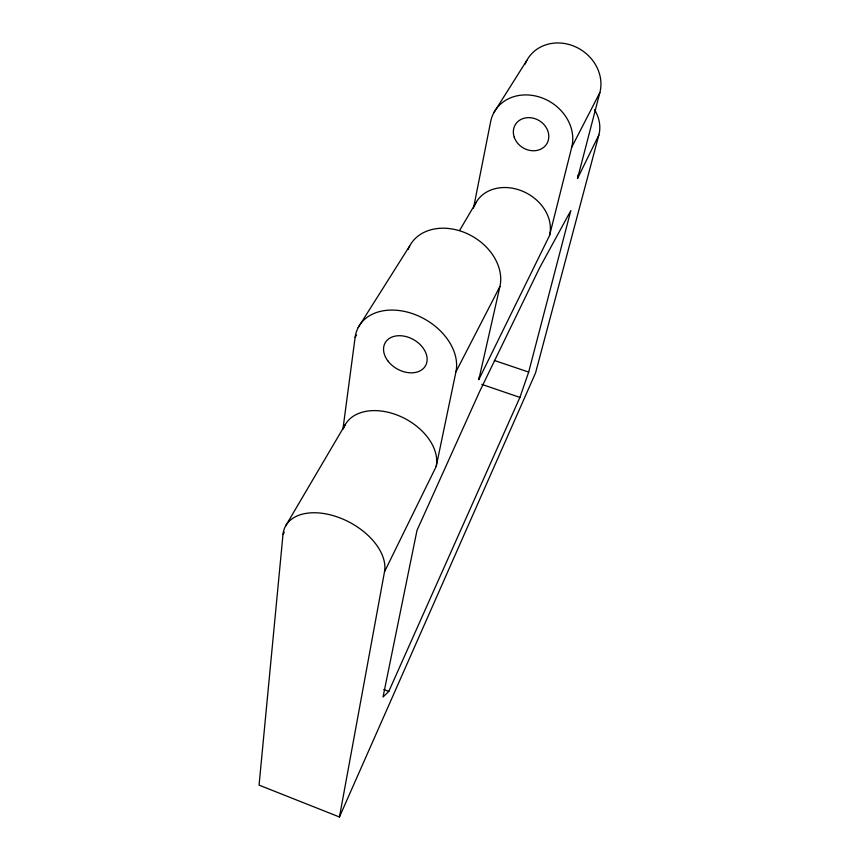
<?xml version="1.0" encoding="UTF-8"?>
<svg xmlns="http://www.w3.org/2000/svg" width="860" height="860" viewBox="0 0 860 860"><rect width="100%" height="100%" fill="white"/><g stroke="black" fill="none" stroke-linecap="round" stroke-linejoin="round"><path stroke-width="1.29" d="M284.337 532.189L282.994 534.49L259.064 785.126L339.453 817L535.533 372.971L598.85 135.052A36.313 31.691 29.3 0 0 594.464 109.682M342.904 429.355L355.137 337.313L356.567 335.045M339.453 817L384.506 571.771L436.192 466.453L455.95 371.8L499.918 286.498A49.912 38.7 30.2 0 0 464.679 232.565A49.912 38.7 30.2 0 0 408.135 249.389M473.516 208.12L490.63 121.69A42.978 36.905 31.6 0 1 539.575 97.062A42.978 36.905 31.6 0 1 571.771 147.103L549.54 235.522L478.848 379.561L499.918 286.498M598.85 135.052L577.533 178.493L599.871 92.59A40.27 35.883 32.7 0 0 573.05 45.806A40.27 35.883 32.7 0 0 525.137 64.059M528.674 372.09L570.846 210.549L539.424 268.18L479.471 391.848L417.003 530.362L383.022 697.019L388.806 691.397L519.902 397.417L528.674 372.09L494.349 360.447M571.771 147.103L599.871 92.59M285.584 525.997L345.172 424.786M459.659 230.351L475.978 202.627M358.233 327.456L409.704 245.928M493.898 112.585L526.836 60.415M481.772 384.356L519.902 397.417M383.807 689.494L388.806 691.397M479.289 376.981A46.741 34.013 28.3 0 1 478.848 379.561M355.137 337.313A54.148 39.216 29.7 0 1 412.51 313.642A54.148 39.216 29.7 0 1 455.95 371.8M474.387 205.97A40.592 33.013 28.7 0 1 521.59 190.812A40.592 33.013 28.7 0 1 549.54 235.522M282.994 534.49A54.922 33.712 28 0 1 338.711 517.44A54.922 33.712 28 0 1 384.506 571.771M578.221 174.87A38.163 32.325 29 0 1 577.522 178.493M343.591 428.269A50.439 34.11 28.2 0 1 398.814 415.724A50.439 34.11 28.2 0 1 436.192 466.453M514.205 137.148A18.415 15.813 31.6 0 0 544.273 146.834A18.415 15.813 31.6 0 0 534.748 118.605A18.415 15.813 31.6 0 0 514.205 137.148M387.86 360.888A23.198 16.791 29.7 0 0 425.356 366.005A23.198 16.791 29.7 0 0 402.824 335.938A23.198 16.791 29.7 0 0 387.86 360.888"/></g></svg>
